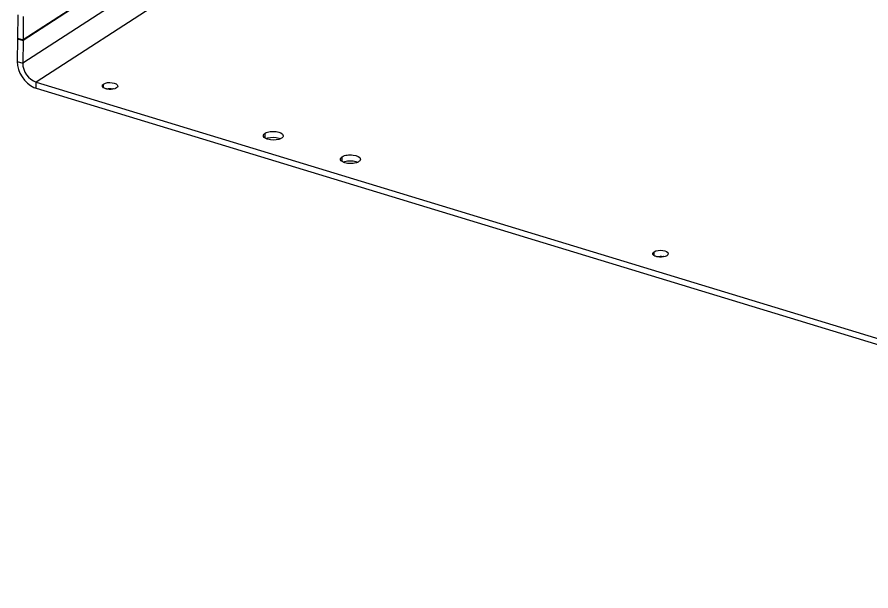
# Model space of a CAD drawing. Header units: millimetres. Extents: x -177 to 18421, y -5017 to 3255.
# Drawn here: x 4759.5 to 4807.85, y -3752.53 to -3720.03 of the extents above; entities that cross this region are included whole.
import ezdxf

# ---------------------------------------------------------------- set-up
doc = ezdxf.new("R2010")
doc.units = ezdxf.units.MM
doc.header["$LTSCALE"] = 46.255
doc.layers.get('0').update_dxf_attribs({"linetype": 'CONTINUOUS'})
doc.layers.add('02___PRT_ALL_AXES', color=7, linetype='CONTINUOUS')

msp = doc.modelspace()

# ---------------------------------------------------------------- linework, layer by layer
at = {"color": 7, "linetype": 'Continuous'}
for p, q in [((4769.973, -3716.073), (4759.82, -3722.649)), ((4771.607, -3716.571), (4760.578, -3723.714)), ((4765.326, -3717.792), (4759.837, -3721.348)), ((4765.259, -3717.813), (4759.837, -3721.325)), ((4759.854, -3720.001), (4759.837, -3721.325)), ((4759.525, -3721.23), (4759.837, -3721.325)), ((4759.525, -3721.253), (4759.837, -3721.348)), ((4759.837, -3721.348), (4759.82, -3722.649)), ((4759.508, -3722.554), (4759.82, -3722.649)), ((4760.574, -3724.051), (4760.578, -3723.714)), ((4760.578, -3723.714), (4853.994, -3752.189))]:
    msp.add_line(p, q, dxfattribs=at)
at = {"color": 3, "linetype": 'Continuous'}
for p, q in [((4759.542, -3719.906), (4759.525, -3721.23)), ((4759.549, -3721.237), (4759.525, -3721.253)), ((4759.525, -3721.253), (4759.508, -3722.554)), ((4760.574, -3724.051), (4853.989, -3752.526))]:
    msp.add_line(p, q, dxfattribs=at)
msp.add_arc((4760.922, -3722.911), 1.192, 247.0894, 252.9963, dxfattribs=at)
msp.add_open_spline([(4759.508, -3722.554), (4759.501, -3723.133), (4759.925, -3723.784), (4760.458, -3724.009)], degree=3, dxfattribs=at)
at = {"color": 7, "linetype": 'Continuous'}
msp.add_open_spline([(4759.82, -3722.649), (4759.814, -3723.085), (4760.161, -3723.587), (4760.578, -3723.714)], degree=3, dxfattribs=at)
at = {"layer": '02___PRT_ALL_AXES', "color": 7, "linetype": 'Continuous'}
for p, q in [((4764.399, -3724.024), (4764.402, -3723.82)), ((4773.54, -3726.879), (4773.544, -3726.607)), ((4777.903, -3728.209), (4777.907, -3727.937)), ((4795.565, -3733.524), (4795.568, -3733.321))]:
    msp.add_line(p, q, dxfattribs=at)
at = {"layer": '02___PRT_ALL_AXES', "color": 3, "linetype": 'Continuous'}
for centre in [(4764.778, -3724.873), (4795.944, -3734.373)]:
    msp.add_arc(centre, 0.795, 76.4142, 79.905, dxfattribs=at)
at = {"layer": '02___PRT_ALL_AXES', "color": 7, "linetype": 'Continuous'}
for points in [[(4764.328, -3723.925), (4764.328, -3723.883), (4764.366, -3723.844), (4764.402, -3723.82)], [(4764.447, -3724.06), (4764.41, -3724.042), (4764.372, -3724.019), (4764.348, -3723.985)], [(4764.609, -3724.11), (4764.553, -3724.1), (4764.498, -3724.084), (4764.447, -3724.06)], [(4765.203, -3723.937), (4765.202, -3723.98), (4765.165, -3724.019), (4765.129, -3724.042)], [(4773.449, -3726.742), (4773.449, -3726.687), (4773.497, -3726.637), (4773.544, -3726.607)], [(4773.543, -3726.882), (4773.509, -3726.859), (4773.476, -3726.83), (4773.459, -3726.792)], [(4773.698, -3726.952), (4773.644, -3726.936), (4773.59, -3726.914), (4773.543, -3726.882)], [(4774.323, -3726.959), (4774.123, -3727.016), (4773.898, -3727.013), (4773.698, -3726.952)], [(4774.479, -3726.892), (4774.431, -3726.923), (4774.378, -3726.943), (4774.323, -3726.959)], [(4774.574, -3726.757), (4774.573, -3726.812), (4774.525, -3726.862), (4774.479, -3726.892)], [(4777.812, -3728.072), (4777.813, -3728.017), (4777.861, -3727.967), (4777.907, -3727.937)], [(4777.907, -3728.212), (4777.872, -3728.189), (4777.84, -3728.16), (4777.823, -3728.122)], [(4778.062, -3728.282), (4778.007, -3728.266), (4777.954, -3728.244), (4777.907, -3728.212)], [(4778.687, -3728.289), (4778.486, -3728.346), (4778.261, -3728.343), (4778.062, -3728.282)], [(4778.842, -3728.222), (4778.795, -3728.253), (4778.741, -3728.273), (4778.687, -3728.289)], [(4778.937, -3728.087), (4778.936, -3728.142), (4778.888, -3728.192), (4778.842, -3728.222)], [(4795.494, -3733.426), (4795.495, -3733.383), (4795.532, -3733.344), (4795.568, -3733.321)], [(4795.613, -3733.56), (4795.576, -3733.543), (4795.539, -3733.519), (4795.514, -3733.485)], [(4795.775, -3733.61), (4795.72, -3733.6), (4795.664, -3733.585), (4795.613, -3733.56)], [(4796.369, -3733.437), (4796.368, -3733.48), (4796.331, -3733.519), (4796.295, -3733.542)]]:
    msp.add_open_spline(points, degree=3, dxfattribs=at)
for points, knots in [([(4764.348, -3723.985), (4764.342, -3723.976), (4764.331, -3723.957), (4764.328, -3723.936), (4764.328, -3723.925)], [0, 0, 0, 0, 0.522174, 1, 1, 1, 1]), ([(4764.402, -3723.82), (4764.541, -3723.73), (4764.809, -3723.708), (4765.204, -3723.816), (4765.203, -3723.937)], [0, 0, 0, 0, 0.578847, 1, 1, 1, 1]), ([(4765.129, -3724.042), (4765.098, -3724.062), (4764.933, -3724.131), (4764.747, -3724.134), (4764.609, -3724.11)], [0, 0, 0, 0, 0.208556, 1, 1, 1, 1]), ([(4773.544, -3726.607), (4773.626, -3726.554), (4773.849, -3726.499), (4774.182, -3726.493), (4774.576, -3726.602), (4774.574, -3726.757)], [0, 0, 0, 0, 0.264203, 0.581772, 1, 1, 1, 1]), ([(4773.459, -3726.792), (4773.456, -3726.784), (4773.45, -3726.768), (4773.449, -3726.751), (4773.449, -3726.742)], [0, 0, 0, 0, 0.509909, 1, 1, 1, 1]), ([(4777.907, -3727.937), (4777.989, -3727.884), (4778.213, -3727.829), (4778.545, -3727.823), (4778.939, -3727.932), (4778.937, -3728.087)], [0, 0, 0, 0, 0.264203, 0.581772, 1, 1, 1, 1]), ([(4777.823, -3728.122), (4777.819, -3728.114), (4777.814, -3728.098), (4777.812, -3728.081), (4777.812, -3728.072)], [0, 0, 0, 0, 0.509909, 1, 1, 1, 1]), ([(4795.568, -3733.321), (4795.707, -3733.23), (4795.975, -3733.209), (4796.371, -3733.317), (4796.369, -3733.437)], [0, 0, 0, 0, 0.578847, 1, 1, 1, 1]), ([(4795.514, -3733.485), (4795.508, -3733.476), (4795.497, -3733.457), (4795.494, -3733.436), (4795.494, -3733.426)], [0, 0, 0, 0, 0.522174, 1, 1, 1, 1]), ([(4796.295, -3733.542), (4796.264, -3733.562), (4796.099, -3733.631), (4795.913, -3733.634), (4795.775, -3733.61)], [0, 0, 0, 0, 0.208556, 1, 1, 1, 1])]:
    msp.add_open_spline(points, degree=3, knots=knots, dxfattribs=at)
at = {"layer": '02___PRT_ALL_AXES', "color": 3, "linetype": 'Continuous'}
for points in [[(4764.563, -3724.094), (4764.678, -3724.07), (4764.801, -3724.069), (4764.917, -3724.09)], [(4773.604, -3726.91), (4773.633, -3726.897), (4773.664, -3726.886), (4773.695, -3726.877)], [(4773.695, -3726.877), (4773.895, -3726.82), (4774.12, -3726.823), (4774.32, -3726.884)], [(4774.32, -3726.884), (4774.352, -3726.894), (4774.384, -3726.905), (4774.414, -3726.92)], [(4777.967, -3728.24), (4777.996, -3728.227), (4778.027, -3728.216), (4778.058, -3728.207)], [(4778.058, -3728.207), (4778.258, -3728.15), (4778.484, -3728.153), (4778.683, -3728.214)], [(4778.683, -3728.214), (4778.715, -3728.224), (4778.747, -3728.235), (4778.778, -3728.25)], [(4795.729, -3733.594), (4795.845, -3733.57), (4795.967, -3733.569), (4796.083, -3733.59)]]:
    msp.add_open_spline(points, degree=3, dxfattribs=at)

doc.saveas('drawing.dxf')
